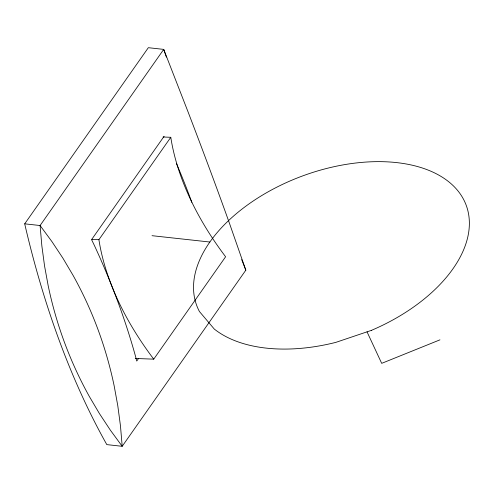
<?xml version="1.0" encoding="UTF-8"?>
<svg xmlns="http://www.w3.org/2000/svg" width="494" height="494" viewBox="0 0 494 494"><rect width="100%" height="100%" fill="white"/><g stroke="black" fill="none" stroke-linecap="round" stroke-linejoin="round"><path stroke-width="0.74" d="M24.7 223.838L148.33 47.696L163.718 49.388L187.887 111.459A592.139 35.79 67.1 0 1 229.099 222.275L245.827 270.162L122.197 446.304L106.809 444.612A838.238 440.426 -83.7 0 1 24.7 223.838L40.088 225.523L51.938 241.615L62.905 258.171L72.97 275.189A592.139 477.426 -28.4 0 1 114.188 385.993L117.794 405.772L120.468 425.884L122.197 446.304L110.384 430.194L99.455 413.626L89.408 396.602A596.561 480.995 -28.4 0 1 48.196 285.791L44.565 266.025L41.86 245.932L40.088 225.523L163.718 49.388L166.361 57.082M164.113 136.282L91.581 239.615L94.163 244.993A838.238 515.668 35.1 0 1 135.375 355.804L136.745 361.046L138.511 358.527M91.983 239.436L98.911 239.695L170.782 137.301A285.847 175.845 35.1 0 0 225.61 256.757L153.739 359.15L135.263 358.471M439.944 339.847L381.689 363.349L367.03 331.851M163.082 137.011L170.782 137.301M152.029 235.687L209.857 242.029M241.677 259.603L245.827 270.162M153.739 359.15A285.847 175.845 35.1 0 1 98.911 239.695M176.531 163.705A838.238 515.668 35.1 0 1 191.826 202.33M371.383 330.381L335.852 342.367A143.76 84.499 -20.4 0 1 214.266 329.035L199.434 311.529A143.76 84.499 -20.4 0 1 291.509 180.335A143.76 84.499 -20.4 0 1 463.465 199.193A143.76 84.499 -20.4 0 1 371.383 330.381"/></g></svg>
